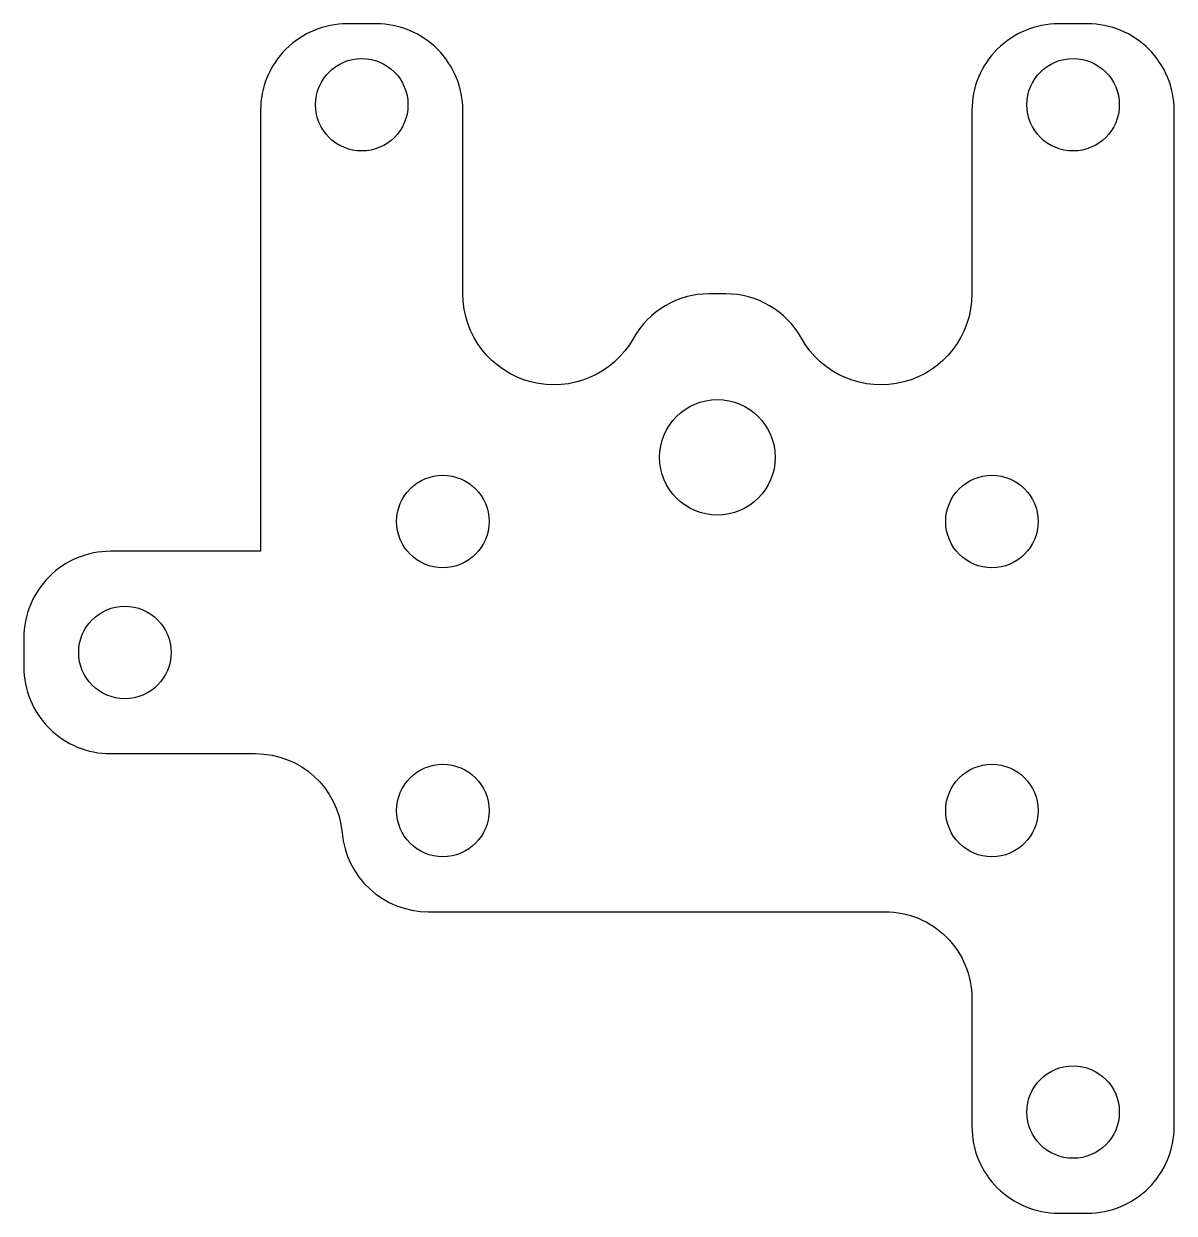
# Model space of a CAD drawing. Header units: millimetres. Extents: x -24 to 15.8, y -1.6 to 39.5.
import ezdxf

# ---------------------------------------------------------------- set-up
doc = ezdxf.new("R2010")
doc.units = ezdxf.units.MM
doc.layers.get('0').update_dxf_attribs({"linetype": 'CONTINUOUS'})

msp = doc.modelspace()

# ---------------------------------------------------------------- linework, layer by layer
msp.add_lwpolyline([(15.807, 36.52, 0.414214), (12.807, 39.52), (11.807, 39.52, 0.414214), (8.807, 36.52), (8.807, 30.177, -0.772913), (2.907, 28.64, 0.271711), (0.288, 30.177), (-0.288, 30.177, 0.271711), (-2.907, 28.64, -0.772913), (-8.807, 30.177), (-8.807, 36.52, 0.414214), (-11.807, 39.52), (-12.807, 39.52, 0.414214), (-15.807, 36.52), (-15.807, 21.27), (-21, 21.27, 0.414214), (-24, 18.27), (-24, 17.27, 0.414214), (-21, 14.27), (-15.977, 14.27, -0.388539), (-12.988, 11.535, 0.388539), (-10, 8.8), (5.807, 8.8, -0.414214), (8.807, 5.8), (8.807, 1.37, 0.414214), (11.807, -1.63), (12.807, -1.63, 0.414214), (15.807, 1.37)], format="xyb", close=True)
for centre, radius in [((-12.307, 36.72), 1.6), ((12.307, 36.72), 1.6), ((0, 24.52), 2), ((-9.5, 22.3), 1.6), ((9.5, 22.3), 1.6), ((-20.5, 17.77), 1.6), ((-9.5, 12.3), 1.6), ((9.5, 12.3), 1.6), ((12.307, 1.87), 1.6)]:
    msp.add_circle(centre, radius)

doc.saveas('drawing.dxf')
